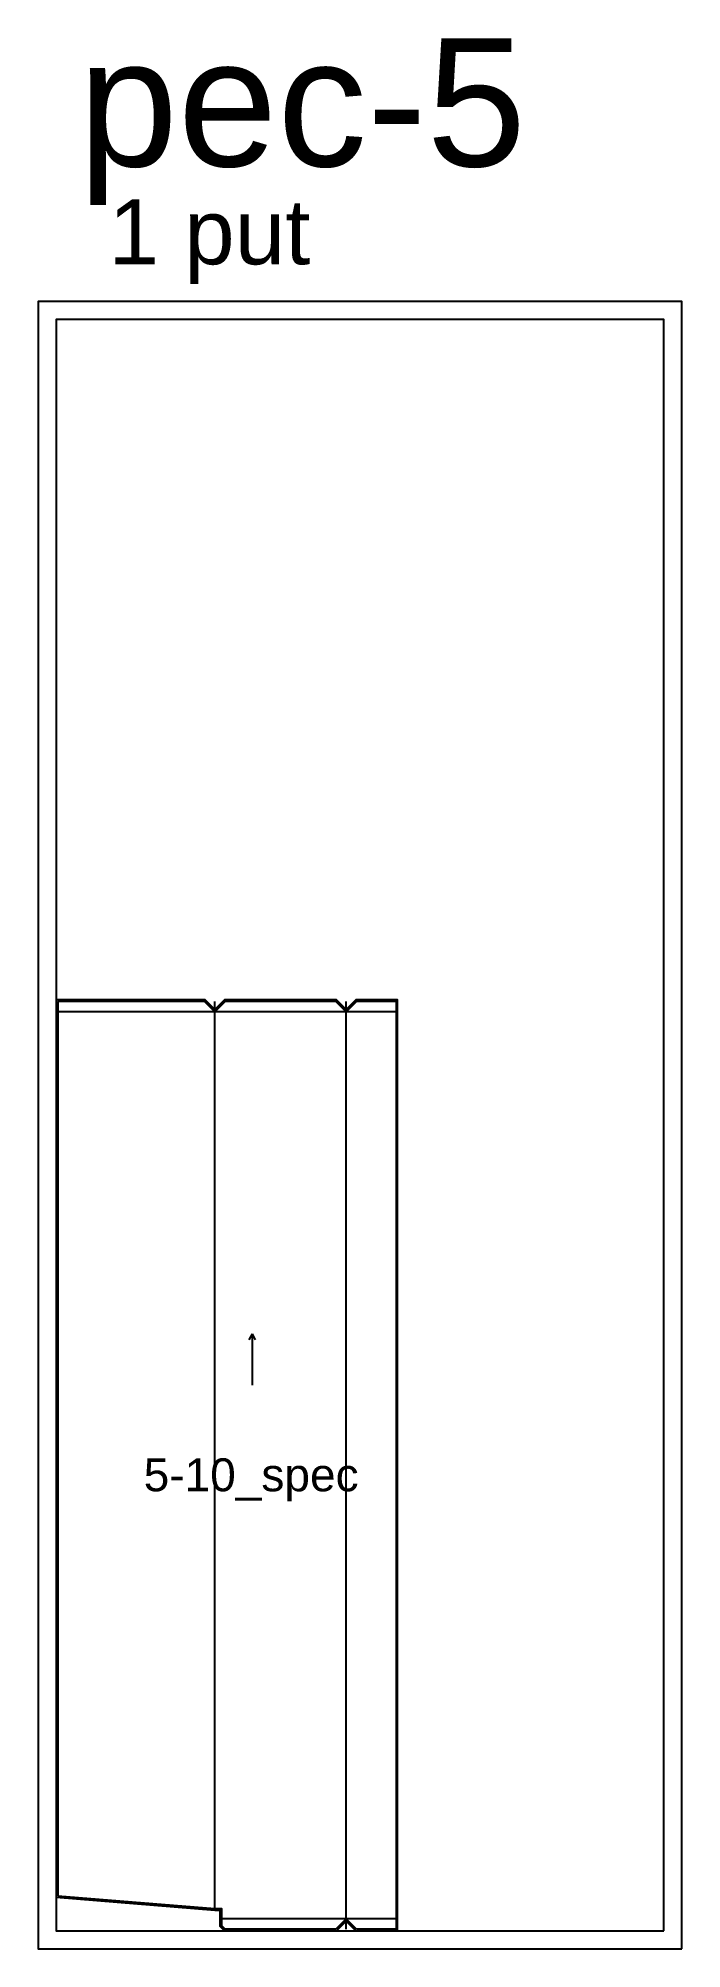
# Model space of a CAD drawing. Header units: inches. Extents: x 0 to 1250, y 0 to 3711.
import ezdxf

# ---------------------------------------------------------------- set-up
doc = ezdxf.new("R2010")
doc.units = ezdxf.units.IN
doc.header["$MEASUREMENT"] = 0
for name, color, linetype in [('CUT', 3, 'Continuous'), ('FREZ', 6, 'Continuous'), ('sheets', 140, 'Continuous')]:
    doc.layers.add(name, color=color, linetype=linetype)
doc.styles.get("Standard").update_dxf_attribs({"font": 'arial.ttf'})

msp = doc.modelspace()

# ---------------------------------------------------------------- linework, layer by layer
at = {"linetype": 'Continuous'}
for p, q in [((323, 1840), (38, 1840)), ((38, 1840), (38, 103)), ((343, 1820), (323, 1840)), ((363, 1840), (343, 1820)), ((470.5, 1840), (363, 1840)), ((578, 1840), (470.5, 1840)), ((598, 1820), (578, 1840)), ((618, 1840), (598, 1820)), ((695, 1840), (618, 1840)), ((695, 1840), (695, 38)), ((409.9, 1182.6), (415.9, 1194.6)), ((415.9, 1094.6), (415.9, 1194.6)), ((421.9, 1182.6), (415.9, 1194.6)), ((470.5, 38), (363, 38)), ((578, 38), (470.5, 38)), ((598, 58), (578, 38)), ((618, 38), (598, 58)), ((695, 38), (618, 38))]:
    msp.add_line(p, q, dxfattribs=at)
msp.add_line((38, 1820), (38, 103))
msp.add_lwpolyline([(38, 103), (343, 78), (356, 78), (356, 58), (356, 45), (363, 38)])
at = {"layer": 'CUT'}
msp.add_lwpolyline([(616.8, 35), (698, 35), (698, 1843), (616.8, 1843), (598, 1824.2), (579.2, 1843), (470.5, 1843), (361.8, 1843), (343, 1824.2), (324.2, 1843), (35, 1843), (35, 100.2), (342.9, 75), (353, 75), (353, 58), (353, 43.8), (361.8, 35), (470.5, 35), (579.2, 35), (598, 53.8)], close=True, dxfattribs=at)
at = {"layer": 'FREZ', "linetype": 'Continuous'}
for p, q in [((695, 1820), (38, 1820)), ((343, 78), (343, 1840)), ((598, 38), (598, 1840)), ((695, 58), (356, 58))]:
    msp.add_line(p, q, dxfattribs=at)
at = {"layer": 'sheets'}
for points in [[(1250, 0), (1250, 3200), (0, 3200), (0, 0)], [(1215, 35), (1215, 3165), (35, 3165), (35, 35)]]:
    msp.add_lwpolyline(points, close=True, dxfattribs=at)

# ---------------------------------------------------------------- texts
msp.add_text('5-10_spec', height=64).set_placement((204.8, 888.7))
for s, height, p in [('pec-5', 248.93, (77.8, 3462.3)), ('1 put', 126.16, (136.6, 3272))]:
    msp.add_text(s, height=height, dxfattribs=at).set_placement(p)

doc.saveas('drawing.dxf')
